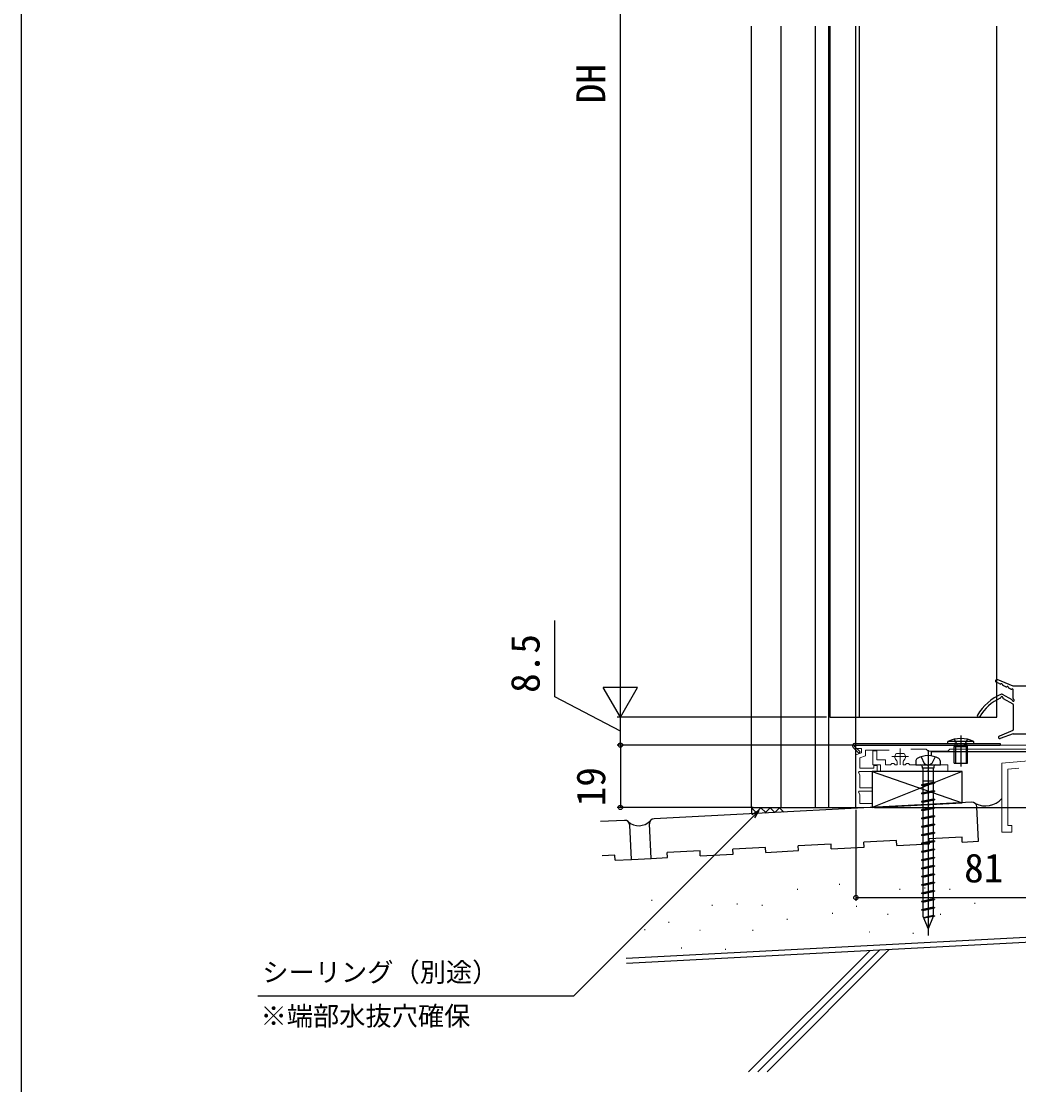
# Model space of a CAD drawing. Units: millimetres, scale not verified. Extents: x -525 to 525, y -783 to 779.
# Drawn here: x -525 to -220.9, y -258.4 to 66 of the extents above; entities that cross this region are included whole.
import ezdxf
from ezdxf.enums import TextEntityAlignment as Align

# ---------------------------------------------------------------- set-up
doc = ezdxf.new("R2010")
doc.units = ezdxf.units.MM
doc.header["$LTSCALE"] = 4
doc.layers.add('0-2_YKK_11', color=30, linetype='Continuous', lineweight=18)
doc.layers.add('0-3_YKK_11E', color=4, linetype='Continuous', lineweight=18)
for name, color, linetype in [('0-4_YKK_12', 2, 'Continuous'), ('0-5_YKK_13', 4, 'Continuous'), ('0-6_YKK_D', 6, 'Continuous'), ('0-7_YKK_ZWAK', 7, 'Continuous'), ('0-8_YSS_K', 3, 'Continuous'), ('0-9_YSS_KE', 3, 'Continuous')]:
    doc.layers.add(name, color=color, linetype=linetype)
doc.styles.add('ＭＳ ゴシック', font='')
doc.styles.get('ＭＳ ゴシック').set_extended_font_data('MS Gothic')

msp = doc.modelspace()

# ---------------------------------------------------------------- linework, layer by layer
at = {"layer": '0-2_YKK_11', "color": 211}
for p, q in [((-259.5, -158.299), (-254.5, -158.299)), ((-257, -155.799), (-257, -160.799))]:
    msp.add_line(p, q, dxfattribs=at)
for points in [[(-201.733, -145.299), (-207.1, -145.299), (-207.1, -156.799), (-208.3, -156.799), (-208.3, -155.999), (-241.9, -155.999), (-242.5, -156.599), (-248.5, -156.599), (-249.1, -155.999), (-253.767, -155.999)], [(-260.382, -156.299), (-267.6, -156.299), (-267.6, -158.02), (-269.3, -158.639), (-269.3, -161.799), (-265, -161.799), (-265, -160.999), (-264, -160.999), (-264, -162.799), (-269.527, -162.799), (-269.723, -163.139), (-269.3, -163.872), (-269.3, -167.799), (-265.5, -167.799), (-265.5, -168.799), (-269.527, -168.799), (-269.723, -169.139), (-269.3, -169.872), (-269.3, -172.599), (-265.5, -172.599), (-265.5, -173.799), (-270.5, -173.799), (-270.5, -157.799), (-268.8, -157.18), (-268.8, -155.799), (-270.5, -155.799), (-270.5, -154.799), (-208.3, -154.799)]]:
    msp.add_lwpolyline(points, dxfattribs=at)
at = {"layer": '0-2_YKK_11', "color": 190}
for points in [[(-248.959, -162.799), (-263, -162.799), (-263, -160.799), (-265.3, -160.799), (-265.3, -156.499), (-264.1, -156.499), (-264.1, -159.299), (-261.5, -159.299), (-261.5, -160.799), (-259.9, -160.799), (-259.7, -160.599), (-259.5, -160.399), (-258.9, -160.399), (-258.7, -160.599), (-258.5, -160.799), (-257.9, -160.799), (-257.9, -159.772), (-258.011, -159.539)], [(-258.348, -157.437), (-258.096, -157.299), (-255.905, -157.299), (-255.652, -157.437)], [(-255.99, -159.539), (-256.1, -159.772), (-256.1, -160.799), (-255.5, -160.799), (-255.3, -160.599), (-255.1, -160.399), (-254.5, -160.399), (-254.3, -160.599), (-254.1, -160.799), (-242.5, -160.799), (-242.5, -162.799), (-248.042, -162.799), (-248.225, -162.679), (-248.775, -162.679), (-248.959, -162.799)]]:
    msp.add_lwpolyline(points, dxfattribs=at)
for start, end in [(147.42102, 230.83331), (309.16669, 32.57898)]:
    msp.add_arc((-257, -158.299), 1.6, start, end, dxfattribs=at)
at = {"layer": '0-3_YKK_11E'}
msp.add_lwpolyline([(-187, -148.299), (-187, -149.299), (-182.8, -149.299), (-182.8, -156.519), (-226, -160.299), (-226, -171.299), (-226, -181.299), (-223, -181.299), (-223, -179.299), (-224.2, -179.299), (-224.2, -162.149), (-220.844, -161.856)], dxfattribs=at)
at = {"layer": '0-4_YKK_12'}
for p, q in [((-302.3, -173.799), (-302.3, 64.505)), ((-293.306, -173.799), (-293.306, 64.505)), ((-282.8, -173.799), (-282.8, 64.505)), ((-278.8, -173.799), (-278.8, 64.505)), ((-278.5, 64.505), (-278.5, -146.299)), ((-270.5, -173.799), (-270.5, 64.505)), ((-278.5, -146.299), (-269.5, -146.299)), ((-189.5, -156.799), (-247.5, -156.799)), ((-247.5, -156.799), (-247.5, -158.079)), ((-302.3, -173.799), (-270.5, -173.799))]:
    msp.add_line(p, q, dxfattribs=at)
at = {"layer": '0-5_YKK_13'}
for p, q in [((-269.5, 64.505), (-269.5, -146.299)), ((-226.571, -136.138), (-227.776, -135.559)), ((-222.503, -136.799), (-227.455, -134.827)), ((-225.87, -139.239), (-222.958, -140.848)), ((-224.771, -137.002), (-225.635, -136.587)), ((-223.271, -137.722), (-223.835, -137.451)), ((-214.803, -136.799), (-222.503, -136.799)), ((-222.503, -140.579), (-222.503, -137.947)), ((-225.548, -140.559), (-222.658, -142.156)), ((-222.503, -142.418), (-222.503, -150.097)), ((-238.5, -151.873), (-238.5, -161.299)), ((-222.69, -150.375), (-226.762, -152.028)), ((-222.503, -151.299), (-226.472, -152.774)), ((-222.503, -151.299), (-214.803, -151.299)), ((-269.592, -157.199), (-271.297, -155.494)), ((-270.893, -154.799), (-271.007, -155.076)), ((-269.238, -156.845), (-271.007, -155.076)), ((-270.893, -154.799), (-226.502, -154.799)), ((-270.802, -154.299), (-226.502, -154.299)), ((-242.5, -154.299), (-242.444, -153.656)), ((-242.5, -154.299), (-234.5, -154.299)), ((-234.556, -153.656), (-242.444, -153.656)), ((-240.5, -153.012), (-239.645, -154.742)), ((-240.5, -155.299), (-240.241, -154.565)), ((-240.5, -160.299), (-240.5, -155.299)), ((-236.5, -155.299), (-240.5, -155.299)), ((-240.121, -155.299), (-240.232, -154.472)), ((-240.121, -155.299), (-240.121, -160.299)), ((-239.645, -154.742), (-238.5, -155.351)), ((-237.355, -154.742), (-238.5, -155.351)), ((-236.5, -153.012), (-237.355, -154.742)), ((-236.879, -155.299), (-236.768, -154.472)), ((-236.879, -155.299), (-236.879, -160.299)), ((-236.5, -155.299), (-236.759, -154.565)), ((-234.5, -154.299), (-234.556, -153.656)), ((-226.502, -154.299), (-226.502, -154.799)), ((-269.592, -157.199), (-269.238, -156.845)), ((-250.65, -158.379), (-249.645, -160.412)), ((-248.5, -156.294), (-248.5, -212.844)), ((-246.35, -158.379), (-247.355, -160.412)), ((-252.25, -159.772), (-252.25, -160.799)), ((-252.25, -160.799), (-244.75, -160.799)), ((-250.3, -161.299), (-250.3, -161.799)), ((-250.07, -161.799), (-250.07, -166.86)), ((-249.645, -160.412), (-248.5, -161.021)), ((-247.355, -160.412), (-248.5, -161.021)), ((-246.93, -161.799), (-246.93, -166.162)), ((-244.75, -160.799), (-244.75, -159.772)), ((-246.93, -166.162), (-250.5, -166.956)), ((-246.5, -166.238), (-250.5, -166.956)), ((-246.5, -166.362), (-250.5, -167.08)), ((-250.5, -166.956), (-250.5, -167.08)), ((-250.07, -167.161), (-250.5, -167.08)), ((-246.93, -165.799), (-250.07, -165.799)), ((-250.07, -167.161), (-246.5, -166.362)), ((-250.07, -167.161), (-250.07, -169.4)), ((-246.93, -166.162), (-246.5, -166.238)), ((-246.93, -166.458), (-246.93, -168.702)), ((-246.5, -166.238), (-246.5, -166.362)), ((-246.93, -168.702), (-250.5, -169.496)), ((-250.5, -169.496), (-250.5, -169.62)), ((-250.07, -169.701), (-250.5, -169.62)), ((-246.93, -171.242), (-250.5, -172.036)), ((-250.07, -169.701), (-246.5, -168.902)), ((-250.07, -169.701), (-250.07, -171.94)), ((-250.07, -172.241), (-246.5, -171.442)), ((-246.93, -168.998), (-246.93, -171.242)), ((-246.93, -171.538), (-246.93, -173.782)), ((-250.5, -172.036), (-250.5, -172.16)), ((-250.07, -172.241), (-250.5, -172.16)), ((-246.93, -173.782), (-250.5, -174.576)), ((-250.5, -174.576), (-250.5, -174.7)), ((-250.07, -174.781), (-250.5, -174.7)), ((-250.07, -172.241), (-250.07, -174.48)), ((-250.07, -174.781), (-246.5, -173.982)), ((-250.07, -174.781), (-250.07, -177.02)), ((-246.93, -174.078), (-246.93, -176.322)), ((-246.93, -176.322), (-250.5, -177.116)), ((-250.5, -177.116), (-250.5, -177.24)), ((-250.07, -177.321), (-250.5, -177.24)), ((-250.07, -177.321), (-246.5, -176.522)), ((-250.07, -177.321), (-250.07, -179.56)), ((-246.93, -176.618), (-246.93, -178.862)), ((-246.93, -178.862), (-250.5, -179.656)), ((-250.5, -179.656), (-250.5, -179.78)), ((-250.07, -179.861), (-250.5, -179.78)), ((-246.93, -181.402), (-250.5, -182.196)), ((-250.07, -179.861), (-246.5, -179.062)), ((-250.07, -179.861), (-250.07, -182.1)), ((-250.07, -182.401), (-246.5, -181.602)), ((-246.93, -179.158), (-246.93, -181.402)), ((-250.5, -182.196), (-250.5, -182.32)), ((-250.07, -182.401), (-250.5, -182.32)), ((-246.93, -183.942), (-250.5, -184.736)), ((-250.5, -184.736), (-250.5, -184.86)), ((-250.07, -184.941), (-250.5, -184.86)), ((-250.07, -182.401), (-250.07, -184.64)), ((-250.07, -184.941), (-246.5, -184.142)), ((-246.93, -181.698), (-246.93, -183.942)), ((-246.93, -184.238), (-246.93, -186.482)), ((-246.93, -186.482), (-250.5, -187.276)), ((-250.5, -187.276), (-250.5, -187.4)), ((-250.07, -187.481), (-250.5, -187.4)), ((-250.07, -184.941), (-250.07, -187.18)), ((-250.07, -187.481), (-246.5, -186.682)), ((-250.07, -187.481), (-250.07, -189.72)), ((-246.93, -186.778), (-246.93, -189.022)), ((-246.93, -189.022), (-250.5, -189.816)), ((-250.5, -189.816), (-250.5, -189.94)), ((-250.07, -190.021), (-250.5, -189.94)), ((-250.07, -190.021), (-246.5, -189.222)), ((-250.07, -190.021), (-250.07, -192.26)), ((-246.93, -189.318), (-246.93, -191.562)), ((-246.93, -191.562), (-250.5, -192.356)), ((-250.5, -192.356), (-250.5, -192.48)), ((-250.07, -192.561), (-250.5, -192.48)), ((-246.93, -194.102), (-250.5, -194.896)), ((-250.07, -192.561), (-246.5, -191.762)), ((-250.07, -192.561), (-250.07, -194.8)), ((-250.07, -195.101), (-246.5, -194.302)), ((-246.93, -191.858), (-246.93, -194.102)), ((-246.93, -194.398), (-246.93, -196.642)), ((-250.5, -194.896), (-250.5, -195.02)), ((-250.07, -195.101), (-250.5, -195.02)), ((-246.93, -196.642), (-250.5, -197.436)), ((-250.5, -197.436), (-250.5, -197.56)), ((-250.07, -197.641), (-250.5, -197.56)), ((-250.07, -195.101), (-250.07, -197.34)), ((-250.07, -197.641), (-246.5, -196.842)), ((-250.07, -197.641), (-250.07, -199.88)), ((-246.93, -196.938), (-246.93, -199.182)), ((-246.93, -199.182), (-250.5, -199.976)), ((-250.5, -199.976), (-250.5, -200.1)), ((-250.07, -200.181), (-250.5, -200.1)), ((-250.07, -200.181), (-246.5, -199.382)), ((-250.07, -200.181), (-250.07, -202.42)), ((-246.93, -199.478), (-246.93, -201.722)), ((-246.93, -201.722), (-250.5, -202.516)), ((-250.5, -202.516), (-250.5, -202.64)), ((-250.07, -202.721), (-250.5, -202.64)), ((-246.93, -204.262), (-250.5, -205.056)), ((-250.07, -202.721), (-246.5, -201.922)), ((-250.07, -202.721), (-250.07, -204.96)), ((-246.93, -202.018), (-246.93, -204.262)), ((-250.5, -205.056), (-250.5, -205.18)), ((-250.07, -205.261), (-250.5, -205.18)), ((-250.07, -205.261), (-246.5, -204.462)), ((-250.07, -205.261), (-250.07, -207.009)), ((-250.07, -207.009), (-248.5, -210.799)), ((-246.93, -206.797), (-249.871, -207.49)), ((-246.5, -206.878), (-249.871, -207.49)), ((-246.971, -207.107), (-249.832, -207.584)), ((-246.971, -207.107), (-248.5, -210.799)), ((-246.93, -204.558), (-246.93, -206.797)), ((-246.93, -206.797), (-246.5, -206.878)), ((-246.5, -206.878), (-246.5, -206.997))]:
    msp.add_line(p, q, dxfattribs=at)
for points in [[(-269.5, -146.299), (-227.5, -146.299), (-227.5, 64.505)], [(-240.5, -160.299), (-236.5, -160.299), (-236.5, -155.299)], [(-246.7, -161.299), (-246.7, -161.799), (-250.3, -161.799)], [(-246.93, -168.702), (-246.5, -168.778), (-250.5, -169.496)], [(-246.5, -168.778), (-246.5, -168.902), (-250.5, -169.62)], [(-246.93, -171.242), (-246.5, -171.318), (-250.5, -172.036)], [(-246.5, -171.318), (-246.5, -171.442), (-250.5, -172.16)], [(-246.93, -173.782), (-246.5, -173.858), (-250.5, -174.576)], [(-246.5, -173.858), (-246.5, -173.982), (-250.5, -174.7)], [(-246.93, -176.322), (-246.5, -176.398), (-250.5, -177.116)], [(-246.5, -176.398), (-246.5, -176.522), (-250.5, -177.24)], [(-246.93, -178.862), (-246.5, -178.938), (-250.5, -179.656)], [(-246.5, -178.938), (-246.5, -179.062), (-250.5, -179.78)], [(-246.93, -181.402), (-246.5, -181.478), (-250.5, -182.196)], [(-246.5, -181.478), (-246.5, -181.602), (-250.5, -182.32)], [(-246.93, -183.942), (-246.5, -184.018), (-250.5, -184.736)], [(-246.5, -184.018), (-246.5, -184.142), (-250.5, -184.86)], [(-246.93, -186.482), (-246.5, -186.558), (-250.5, -187.276)], [(-246.5, -186.558), (-246.5, -186.682), (-250.5, -187.4)], [(-246.93, -189.022), (-246.5, -189.098), (-250.5, -189.816)], [(-246.5, -189.098), (-246.5, -189.222), (-250.5, -189.94)], [(-246.93, -191.562), (-246.5, -191.638), (-250.5, -192.356)], [(-246.5, -191.638), (-246.5, -191.762), (-250.5, -192.48)], [(-246.93, -194.102), (-246.5, -194.178), (-250.5, -194.896)], [(-246.5, -194.178), (-246.5, -194.302), (-250.5, -195.02)], [(-246.93, -196.642), (-246.5, -196.718), (-250.5, -197.436)], [(-246.5, -196.718), (-246.5, -196.842), (-250.5, -197.56)], [(-246.93, -199.182), (-246.5, -199.258), (-250.5, -199.976)], [(-246.5, -199.258), (-246.5, -199.382), (-250.5, -200.1)], [(-246.93, -201.722), (-246.5, -201.798), (-250.5, -202.516)], [(-246.5, -201.798), (-246.5, -201.922), (-250.5, -202.64)], [(-246.93, -204.262), (-246.5, -204.338), (-250.5, -205.056)], [(-246.5, -204.338), (-246.5, -204.462), (-250.5, -205.18)], [(-246.971, -207.107), (-246.5, -206.997), (-249.832, -207.584)]]:
    msp.add_lwpolyline(points, dxfattribs=at)
for centre, radius, start, end in [((-227.603, -135.199), 0.4, 68.29029, 244.35969), ((-226.442, -135.867), 0.3, 244.35969, 304.35969), ((-226.103, -136.363), 0.3, 4.35969, 124.35969), ((-219.695, -153.873), 16, 113.73725, 149.25768), ((-226.015, -139.501), 0.3, 61.08298, 113.73725), ((-225.505, -136.317), 0.3, 184.35969, 244.35969), ((-224.642, -136.731), 0.3, 244.35969, 304.35969), ((-224.303, -137.227), 0.3, 4.35969, 124.35969), ((-223.705, -137.181), 0.3, 184.35969, 244.35969), ((-223.142, -137.451), 0.3, 244.35969, 304.35969), ((-222.803, -137.947), 0.3, 0, 124.35969), ((-220.732, -153.269), 14, 114.22223, 149.217), ((-226.599, -140.228), 0.3, 294.22223, 353.17568), ((-226.003, -140.299), 0.3, 0.2202, 173.17568), ((-225.403, -140.297), 0.3, 180.2202, 241.08298), ((-223.103, -141.11), 0.3, 1.08298, 61.08298), ((-222.503, -141.099), 0.3, 181.08298, 60), ((-222.803, -142.418), 0.3, 0, 61.08298), ((-222.203, -140.579), 0.3, 180, 240), ((-233.103, -145.899), 0.4, 149.25768, 329.217), ((-226.612, -152.399), 0.4, 112.09879, 290.38402), ((-222.803, -150.097), 0.3, 292.09879, 0), ((-270.802, -154.999), 0.7, 90, 225.00044), ((-238.5, -162.299), 9.5, 65.47227, 114.52773), ((-240.43, -154.499), 0.2, 340.57815, 90), ((-236.57, -154.499), 0.2, 90, 199.42185), ((-251.25, -159.772), 1, 121.40289, 180), ((-248.5, -164.277), 6.278, 58.59711, 121.40289), ((-245.75, -159.772), 1, 0, 58.59711), ((-250.8, -161.299), 0.5, 0, 90), ((-246.2, -161.299), 0.5, 90, 180)]:
    msp.add_arc(centre, radius, start, end, dxfattribs=at)
at = {"layer": '0-6_YKK_D'}
for p, q in [((-342.3, -135.799), (-342.3, 240.201)), ((-342.3, -146.299), (-342.3, -128.112)), ((-342.3, -146.299), (-347.55, -137.206)), ((-337.05, -137.206), (-347.55, -137.206)), ((-342.3, -146.299), (-337.05, -137.206)), ((-279.5, -146.299), (-343.3, -146.299)), ((-279.5, -146.299), (-343.3, -146.299)), ((-342.3, -154.799), (-342.3, -146.299)), ((-271, -154.799), (-343.3, -154.799)), ((-271, -154.799), (-343.3, -154.799)), ((-342.3, -154.799), (-342.3, -173.799)), ((-301.8, -173.799), (-343.3, -173.799)), ((-270.5, -174.499), (-270.5, -202.299)), ((-264.8, -173.799), (51.998, -173.799)), ((-270.5, -201.299), (-189.5, -201.299))]:
    msp.add_line(p, q, dxfattribs=at)
for points in [[(-342.3, -150.549), (-362.3, -140.048), (-362.3, -116.753)], [(-299.976, -174.722), (-301.779, -176.525), (-356.576, -231.323), (-452.903, -231.323)], [(-301.296, -177.008), (-299.976, -174.722), (-302.262, -176.042)]]:
    msp.add_lwpolyline(points, dxfattribs=at)
for centre in [(-342.3, -154.799), (-342.3, -154.799), (-342.3, -173.799), (-270.5, -201.299)]:
    msp.add_circle(centre, 0.637, dxfattribs=at)
at = {"layer": '0-7_YKK_ZWAK'}
msp.add_line((-525, 747.2), (-525, -782.8), dxfattribs=at)
at = {"layer": '0-8_YSS_K'}
for p, q in [((-238.123, -162.799), (-265.5, -173.783)), ((-265.5, -162.799), (-238.123, -172.348)), ((-302.3, -173.799), (-302.3, -175.712)), ((-300.576, -175.621), (-302.3, -173.898)), ((-301.23, -175.656), (-299.373, -173.799)), ((-297.889, -175.481), (-299.57, -173.799)), ((-298.245, -175.499), (-296.545, -173.799)), ((-295.201, -175.34), (-296.742, -173.799)), ((-295.26, -175.343), (-293.716, -173.799)), ((-292.514, -175.199), (-293.914, -173.799)), ((-258.113, -183.91), (-268.099, -184.434)), ((-268.02, -185.932), (-268.099, -184.434)), ((-258.034, -185.408), (-258.113, -183.91)), ((-238.14, -182.864), (-248.126, -183.387)), ((-238.061, -184.362), (-238.14, -182.864)), ((-238.061, -184.362), (-233.071, -184.1)), ((-327.938, -189.072), (-328.017, -187.574)), ((-317.952, -188.548), (-307.966, -188.025)), ((-307.966, -188.025), (-308.044, -186.527)), ((-297.979, -187.502), (-287.993, -186.978)), ((-278.085, -184.957), (-288.071, -185.48)), ((-287.993, -186.978), (-288.071, -185.48)), ((-278.007, -186.455), (-278.085, -184.957)), ((-278.007, -186.455), (-268.02, -185.932)), ((-343.995, -188.411), (-347.863, -188.614)), ((-343.916, -189.909), (-343.995, -188.411)), ((-343.916, -189.909), (-338.923, -189.648)), ((-338.923, -189.648), (-332.931, -189.334)), ((-332.931, -189.334), (-327.938, -189.072)), ((-275.579, -197.195), (-275.379, -197.195)), ((-288.451, -198.714), (-288.251, -198.714)), ((-257.216, -198.756), (-257.016, -198.756)), ((-249.601, -198.295), (-249.401, -198.295)), ((-241.986, -198.756), (-241.786, -198.756)), ((-332.812, -202.098), (-332.612, -202.098)), ((-314.449, -203.66), (-314.248, -203.66)), ((-306.833, -203.198), (-306.633, -203.198)), ((-299.218, -203.66), (-299.018, -203.66)), ((-270.396, -203.908), (-270.196, -203.908)), ((-234.371, -203.025), (-234.171, -203.025)), ((-277.701, -206.091), (-277.501, -206.091)), ((-260.908, -206.378), (-260.708, -206.378)), ((-244.793, -206.371), (-244.593, -206.371)), ((-327.629, -208.812), (-327.429, -208.812)), ((-291.603, -207.929), (-291.403, -207.929)), ((-334.934, -210.995), (-334.734, -210.995)), ((-318.14, -211.282), (-317.94, -211.282)), ((-302.026, -211.275), (-301.826, -211.275)), ((-266.504, -211.704), (-266.304, -211.704)), ((-253.139, -212.102), (-252.939, -212.102)), ((-323.736, -216.608), (-323.536, -216.608)), ((-310.372, -217.006), (-310.172, -217.006)), ((-263.309, -217.341), (-300.392, -254.424)), ((-260.325, -217.185), (-297.563, -254.424)), ((-266.294, -217.498), (-303.22, -254.424))]:
    msp.add_line(p, q, dxfattribs=at)
msp.add_lwpolyline([(-265.5, -173.783), (-238.123, -172.348), (-238.123, -162.799), (-265.5, -162.799)], close=True, dxfattribs=at)
for points in [[(-149.499, -172.711), (-149.499, -211.377), (-340.464, -221.385)], [(-258.034, -185.408), (-248.048, -184.885), (-248.126, -183.387)], [(-317.952, -188.548), (-318.03, -187.051), (-328.017, -187.574)], [(-297.979, -187.502), (-298.058, -186.004), (-308.044, -186.527)]]:
    msp.add_lwpolyline(points, dxfattribs=at)
msp.add_arc((-336.705, -174.495), 4.881, 228.06649, 315.93975, dxfattribs=at)
at = {"layer": '0-9_YSS_KE'}
for p, q in [((-235.196, -172.195), (-332.061, -177.271)), ((-233.071, -184.1), (-233.62, -173.614)), ((-341.049, -177.742), (-348.413, -178.128)), ((-338.923, -189.648), (-339.473, -179.162)), ((-332.931, -189.334), (-333.481, -178.848))]:
    msp.add_line(p, q, dxfattribs=at)
msp.add_lwpolyline([(-150.999, -171.211), (-150.999, -209.953), (-340.542, -219.887)], dxfattribs=at)
for centre, radius, start, end in [((-230.959, -166.719), 6.616, 242.2852, 318.551), ((-235.118, -173.693), 1.5, 3, 93), ((-340.97, -179.24), 1.5, 3, 93), ((-331.983, -178.769), 1.5, 93, 183)]:
    msp.add_arc(centre, radius, start, end, dxfattribs=at)

# ---------------------------------------------------------------- texts
at = {"layer": '0-6_YKK_D', "style": 'ＭＳ ゴシック'}
for s, p in [('DH', (-344.3, 40.985)), ('8.5', (-364.3, -138.866)), ('19', (-344.3, -173.469))]:
    msp.add_text(s, height=8.798, rotation=90, dxfattribs=at).set_placement(p, align=Align.BOTTOM_LEFT)
for s, height, p in [('81', 8.798, (-237.5, -199.299)), ('シーリング（別途）', 5.865, (-451.514, -228.745)), ('※端部水抜穴確保', 5.865, (-452.059, -242.105))]:
    msp.add_text(s, height=height, dxfattribs=at).set_placement(p, align=Align.BOTTOM_LEFT)

doc.saveas('drawing.dxf')
